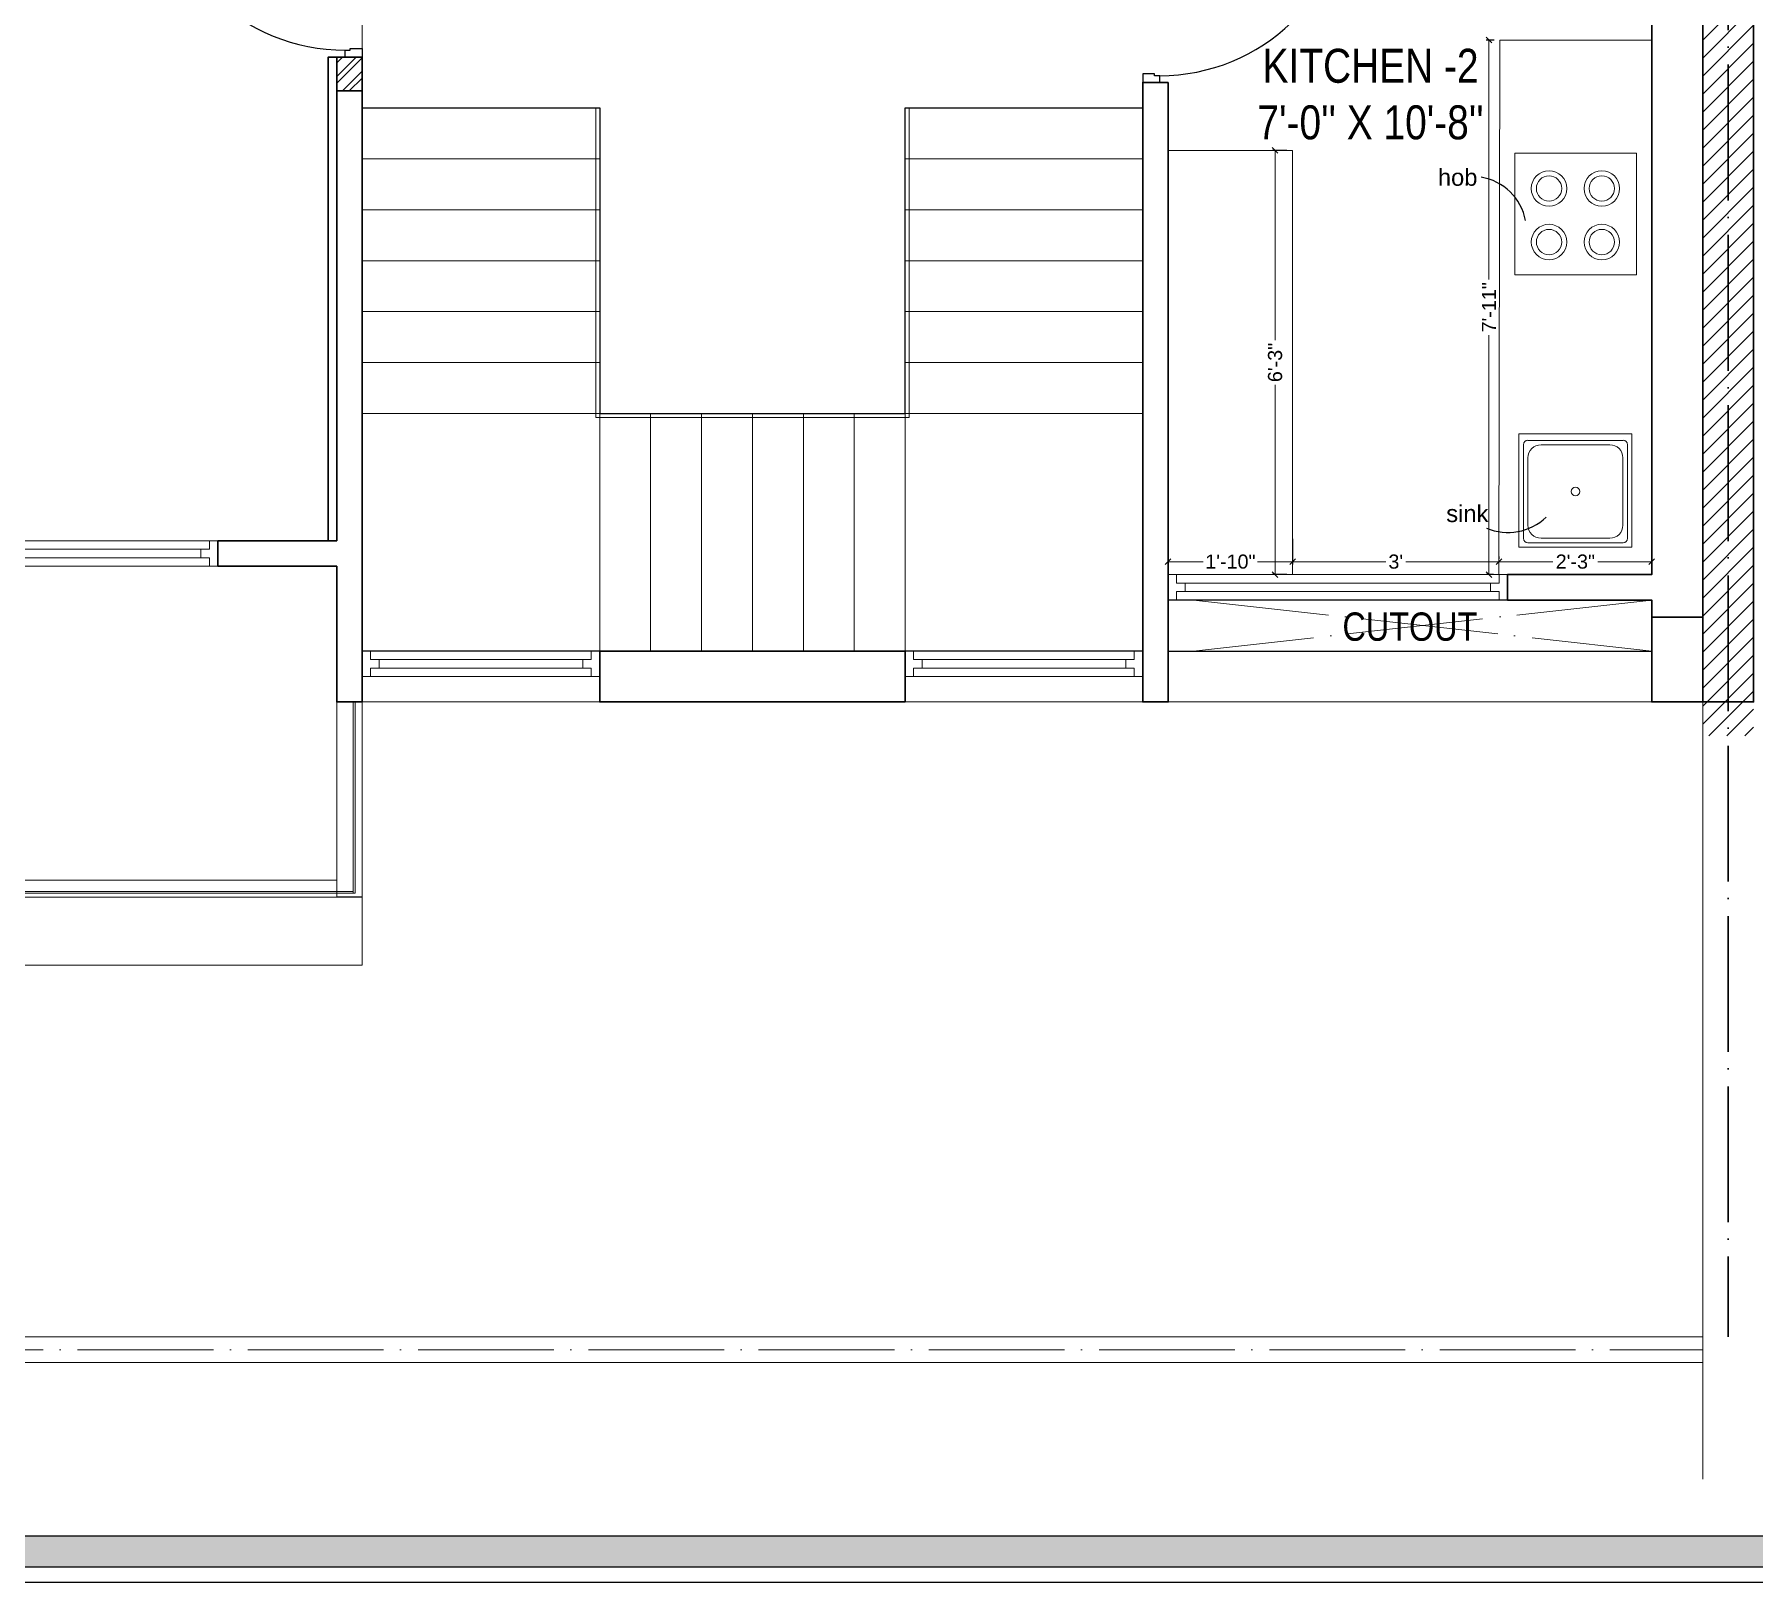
# Model space of a CAD drawing. Header units: millimetres. Extents: x 56222 to 154462, y -172610 to -121287.
# Drawn here: x 153075.5 to 153379.4, y -172610.3 to -172336.6 of the extents above; entities that cross this region are included whole.
import ezdxf

# ---------------------------------------------------------------- set-up
doc = ezdxf.new("R2010")
doc.units = ezdxf.units.MM
doc.header["$MEASUREMENT"] = 0
doc.header["$PDMODE"] = 35
doc.linetypes.add('ACAD_ISO04W100', pattern=[30, 24, -3, 0, -3])
doc.layers.get('Defpoints').update_dxf_attribs({"color": 220})
for name, color, linetype in [('AR DOOR', 40, 'Continuous'), ('AR ELE-5', 134, 'Continuous'), ('str coll', 6, 'Continuous')]:
    doc.layers.add(name, color=color, linetype=linetype)
for name, color, linetype, lineweight in [('COLUMN', 1, 'Continuous', 30), ('dim05', 1, 'Continuous', 13), ('FIRST FLOOR', 7, 'Continuous', 9), ('FIRST FLOOR ( DW_RAIL )', 7, 'Continuous', 9), ('FIRST FLOOR ( TEXT )', 7, 'Continuous', 9), ('FIRST FLOOR_( PLine )_', 251, 'Continuous', 30), ('FIRST FLOOR_( STAIR )', 251, 'Continuous', 9), ('FURNITURE', 34, 'Continuous', 9), ('GROUND FLOOR', 7, 'Continuous', 9), ('GROUND FLOOR  ( HATCH )', 251, 'Continuous', 9), ('GROUND FLOOR  ( PLINE )', 251, 'Continuous', 30), ('GROUND FLOOR ( DW_RAIL )', 7, 'Continuous', 9), ('Labelling', 1, 'Continuous', 25), ('NAME PLATE', 7, 'Continuous', 25), ('wall', 7, 'Continuous', 30), ('X_PLOT', 1, 'Continuous', 9)]:
    doc.layers.add(name, color=color, linetype=linetype, lineweight=lineweight)
doc.layers.add('XX~SLAB ( PLINE )', color=251, linetype='Continuous', plot=False)
doc.styles.add('Arial', font='arial.ttf')
doc.styles.add("Cn_BT_0'-0", font='swissc.ttf')
doc.styles.add('KATHA', font='swissc.ttf')
doc.styles.get("Standard").update_dxf_attribs({"font": 'arial.ttf', "height": 6})
doc.styles.add('style4', font='ARIALN.TTF')
doc.dimstyles.new('ISO-25', dxfattribs={"dimtxt": 2.5, "dimasz": 1, "dimexe": 0.5, "dimexo": 1, "dimtad": 0, "dimdec": 1, "dimlunit": 4, "dimtxsty": 'Standard', "dimblk": 'OBLIQUE', "dimcen": 2.5, "dimclrd": 1, "dimclre": 1, "dimclrt": 5, "dimadec": 0, "dimazin": 0, "dimtfac": 1, "dimtdec": 1, "dimtmove": 0, "dimatfit": 3, "dimfxl": 1, "dimlwd": -1, "dimarcsym": 0})

# ---------------------------------------------------------------- blocks, each defined once
blk = doc.blocks.new('*U140')
for points in [[(0, 0), (0, 1120), (-30, 1120), (-30, 0)], [(40, 0), (0, 0), (0, -30), (-10, -30), (-10, -100), (40, -100)], [(-1160, 0), (-1120, 0), (-1120, -30), (-1110, -30), (-1110, -100), (-1160, -100)]]:
    blk.add_lwpolyline(points, close=True)
at = {"layer": 'AR ELE-5', "linetype": 'ByBlock', "ltscale": 15}
blk.add_arc((2, -1), 1122, 92.373, 179.9653, dxfattribs=at)
blk = doc.blocks.new('*U143')
for points in [[(-1160, 0), (-1120, 0), (-1120, 30), (-1110, 30), (-1110, 100), (-1160, 100)], [(0, 0), (0, -1120), (-30, -1120), (-30, 0)], [(40, 0), (0, 0), (0, 30), (-10, 30), (-10, 100), (40, 100)]]:
    blk.add_lwpolyline(points, close=True)
at = {"layer": 'AR ELE-5', "linetype": 'ByBlock', "ltscale": 15}
blk.add_arc((2, 1), 1122, 180.0347, 267.627, dxfattribs=at)
blk = doc.blocks.new('LAYOUT FILE')
at = {"layer": 'NAME PLATE', "true_color": 0xd39e00}
h = blk.add_hatch(color=42, dxfattribs=at)
h.paths.add_polyline_path([(3346889.83, -513806.18), (3346889.83, -514260.7), (3347535.56, -514260.7), (3347535.56, -513806.18)])
h.paths.add_polyline_path([(3346894.36, -513810.71), (3347531.03, -513810.71), (3347531.03, -514256.17), (3346894.36, -514256.17)], flags=16)
at = {"layer": 'NAME PLATE', "color": 42, "true_color": 0xd39e00}
for points in [[(3346887.56, -513803.91), (3347537.83, -513803.91), (3347537.83, -514262.96), (3346887.56, -514262.96)], [(3346889.83, -513806.18), (3347535.56, -513806.18), (3347535.56, -514260.7), (3346889.83, -514260.7)], [(3346894.36, -513810.71), (3347531.03, -513810.71), (3347531.03, -514256.17), (3346894.36, -514256.17)]]:
    blk.add_lwpolyline(points, close=True, dxfattribs=at)
blk = doc.blocks.new("SINK 20'' X 20''")
at = {"layer": 'FURNITURE'}
for p, q in [((3351628.98, -518299.55), (3351628.98, -518283)), ((3351629.75, -518282.23), (3351646.6, -518282.23)), ((3351632.08, -518283), (3351644.24, -518283)), ((3351647.38, -518283), (3351647.38, -518299.55)), ((3351629.75, -518297.22), (3351629.75, -518285.33)), ((3351646.57, -518285.33), (3351646.57, -518297.22)), ((3351644.24, -518299.55), (3351632.08, -518299.55)), ((3351646.6, -518300.32), (3351629.75, -518300.32))]:
    blk.add_line(p, q, dxfattribs=at)
blk.add_lwpolyline([(3351648.16, -518281.09), (3351628.16, -518281.09), (3351628.16, -518301.09), (3351648.16, -518301.09)], close=True, dxfattribs=at)
blk.add_circle((3351638.16, -518291.28), 0.762, dxfattribs=at)
for centre, radius, start, end in [((3351629.75, -518283), 0.775, 90, 180), ((3351632.08, -518285.33), 2.32, 90, 180), ((3351644.24, -518285.33), 2.32, 0, 90), ((3351646.6, -518283), 0.775, 0, 90), ((3351632.08, -518297.22), 2.32, 180, 270), ((3351644.24, -518297.22), 2.32, 270, 0), ((3351629.75, -518299.55), 0.775, 180, 270), ((3351646.6, -518299.55), 0.775, 270, 0)]:
    blk.add_arc(centre, radius, start, end, dxfattribs=at)
blk = doc.blocks.new('sf sfs')
at = {"layer": 'FURNITURE'}
blk.add_line((3348685.97, -514612.12), (3348664.42, -514612.12), dxfattribs=at)
blk.add_lwpolyline([(3348664.42, -514612.12), (3348664.42, -514590.57), (3348685.97, -514590.57), (3348685.97, -514612.12)], dxfattribs=at)
for centre, radius in [((3348670.49, -514596.83), 3.14), ((3348670.49, -514596.83), 2.24), ((3348679.82, -514596.83), 3.14), ((3348679.82, -514596.83), 2.24), ((3348670.49, -514606.3), 3.14), ((3348670.49, -514606.3), 2.24), ((3348679.82, -514606.3), 3.14), ((3348679.82, -514606.3), 2.24)]:
    blk.add_circle(centre, radius, dxfattribs=at)
blk = doc.blocks.new('_Oblique')
at = {"layer": 'wall', "color": 0, "lineweight": -2}
blk.add_line((-0.5, -0.5), (0.5, 0.5), dxfattribs=at)
blk = doc.blocks.new('*D510')
at = {"layer": 'Defpoints', "color": 0, "transparency": 16777216}
for p in [(153275.91, -172424.77), (153297.91, -172424.77), (153297.91, -172429.82)]:
    blk.add_point(p, dxfattribs=at)
at = {"layer": 'dim05', "color": 1, "linetype": 'Continuous', "lineweight": -2, "transparency": 16777216}
for p, q in [((153275.91, -172425.77), (153275.91, -172430.32)), ((153297.91, -172425.77), (153297.91, -172430.32))]:
    blk.add_line(p, q, dxfattribs=at)
at = {"layer": 'dim05', "color": 1, "linetype": 'Continuous', "transparency": 16777216}
for p, q in [((153275.91, -172429.82), (153282.11, -172429.82)), ((153297.91, -172429.82), (153291.72, -172429.82))]:
    blk.add_line(p, q, dxfattribs=at)
at = {"layer": 'dim05', "color": 1, "transparency": 16777216, "rotation": 180}
blk.add_blockref('_Oblique', (153275.91, -172429.82), dxfattribs=at)
at = {"layer": 'dim05', "color": 1, "transparency": 16777216}
blk.add_blockref('_Oblique', (153297.91, -172429.82), dxfattribs=at)
at = {"layer": 'dim05', "color": 5, "lineweight": 25, "transparency": 16777216, "insert": (153286.91, -172429.82), "char_height": 2.5, "attachment_point": 5, "style": 'Arial'}
blk.add_mtext('1\'-10"', dxfattribs=at)
blk = doc.blocks.new('*D511')
at = {"layer": 'Defpoints', "color": 0, "transparency": 16777216}
for p in [(153297.91, -172424.77), (153334.38, -172429.82), (153334.38, -172429.93)]:
    blk.add_point(p, dxfattribs=at)
at = {"layer": 'dim05', "color": 1, "linetype": 'Continuous', "lineweight": -2, "transparency": 16777216}
for p, q in [((153297.91, -172425.77), (153297.91, -172430.32)), ((153334.38, -172428.93), (153334.38, -172429.32))]:
    blk.add_line(p, q, dxfattribs=at)
at = {"layer": 'dim05', "color": 1, "linetype": 'Continuous', "transparency": 16777216}
for p, q in [((153297.91, -172429.82), (153314.37, -172429.82)), ((153334.38, -172429.82), (153317.92, -172429.82))]:
    blk.add_line(p, q, dxfattribs=at)
at = {"layer": 'dim05', "color": 1, "transparency": 16777216, "rotation": 180}
blk.add_blockref('_Oblique', (153297.91, -172429.82), dxfattribs=at)
at = {"layer": 'dim05', "color": 1, "transparency": 16777216}
blk.add_blockref('_Oblique', (153334.38, -172429.82), dxfattribs=at)
at = {"layer": 'dim05', "color": 5, "lineweight": 25, "transparency": 16777216, "insert": (153316.15, -172429.82), "char_height": 2.5, "attachment_point": 5, "style": 'Arial'}
blk.add_mtext("3'", dxfattribs=at)
blk = doc.blocks.new('*D512')
at = {"layer": 'Defpoints', "color": 0, "transparency": 16777216}
for p in [(153334.38, -172429.93), (153361.41, -172429.82), (153361.41, -172430.19)]:
    blk.add_point(p, dxfattribs=at)
at = {"layer": 'dim05', "color": 1, "linetype": 'Continuous', "lineweight": -2, "transparency": 16777216}
for p, q in [((153334.38, -172428.93), (153334.38, -172429.32)), ((153361.41, -172429.19), (153361.41, -172429.32))]:
    blk.add_line(p, q, dxfattribs=at)
at = {"layer": 'dim05', "color": 1, "linetype": 'Continuous', "transparency": 16777216}
for p, q in [((153334.38, -172429.82), (153343.93, -172429.82)), ((153361.41, -172429.82), (153351.87, -172429.82))]:
    blk.add_line(p, q, dxfattribs=at)
at = {"layer": 'dim05', "color": 1, "transparency": 16777216, "rotation": 180}
blk.add_blockref('_Oblique', (153334.38, -172429.82), dxfattribs=at)
at = {"layer": 'dim05', "color": 1, "transparency": 16777216}
blk.add_blockref('_Oblique', (153361.41, -172429.82), dxfattribs=at)
at = {"layer": 'dim05', "color": 5, "lineweight": 25, "transparency": 16777216, "insert": (153347.9, -172429.82), "char_height": 2.5, "attachment_point": 5, "style": 'Arial'}
blk.add_mtext('2\'-3"', dxfattribs=at)
blk = doc.blocks.new('*D513')
at = {"layer": 'Defpoints', "color": 0, "transparency": 16777216}
for p in [(153297.91, -172357.11), (153294.82, -172432.11), (153297.91, -172432.11)]:
    blk.add_point(p, dxfattribs=at)
at = {"layer": 'dim05', "color": 1, "linetype": 'Continuous', "lineweight": -2, "transparency": 16777216}
for p, q in [((153296.91, -172357.11), (153294.32, -172357.11)), ((153296.91, -172432.11), (153294.32, -172432.11))]:
    blk.add_line(p, q, dxfattribs=at)
at = {"layer": 'dim05', "color": 1, "linetype": 'Continuous', "transparency": 16777216}
for p, q in [((153294.82, -172357.11), (153294.82, -172390.66)), ((153294.82, -172432.11), (153294.82, -172398.57))]:
    blk.add_line(p, q, dxfattribs=at)
at = {"layer": 'dim05', "color": 1, "transparency": 16777216}
for p, rotation in [((153294.82, -172357.11), 90), ((153294.82, -172432.11), 270)]:
    blk.add_blockref('_Oblique', p, dxfattribs=dict(at, rotation=rotation))
at = {"layer": 'dim05', "color": 5, "lineweight": 25, "transparency": 16777216, "insert": (153294.82, -172394.61), "char_height": 2.5, "attachment_point": 5, "rotation": 90, "style": 'Arial'}
blk.add_mtext('6\'-3"', dxfattribs=at)
blk = doc.blocks.new('*D514')
at = {"layer": 'Defpoints', "color": 0, "transparency": 16777216}
for p in [(153334.54, -172337.61), (153332.62, -172432.11), (153334.41, -172432.11)]:
    blk.add_point(p, dxfattribs=at)
at = {"layer": 'dim05', "color": 1, "linetype": 'Continuous', "lineweight": -2, "transparency": 16777216}
for p, q in [((153333.54, -172337.61), (153332.12, -172337.61)), ((153333.41, -172432.11), (153332.12, -172432.11))]:
    blk.add_line(p, q, dxfattribs=at)
at = {"layer": 'dim05', "color": 1, "linetype": 'Continuous', "transparency": 16777216}
for p, q in [((153332.62, -172337.61), (153332.62, -172379.96)), ((153332.62, -172432.11), (153332.62, -172389.77))]:
    blk.add_line(p, q, dxfattribs=at)
at = {"layer": 'dim05', "color": 1, "transparency": 16777216}
for p, rotation in [((153332.62, -172337.61), 90), ((153332.62, -172432.11), 270)]:
    blk.add_blockref('_Oblique', p, dxfattribs=dict(at, rotation=rotation))
at = {"layer": 'dim05', "color": 5, "lineweight": 25, "transparency": 16777216, "insert": (153332.62, -172384.86), "char_height": 2.5, "attachment_point": 5, "rotation": 90, "style": 'Arial'}
blk.add_mtext('7\'-11"', dxfattribs=at)

msp = doc.modelspace()

# ---------------------------------------------------------------- hatches: boundary and pattern name
at = {"layer": 'GROUND FLOOR  ( HATCH )'}
h = msp.add_hatch(dxfattribs=at)
h.set_pattern_fill('ANSI31', color=6, scale=18, style=0)
h.set_pattern_definition([(45, (36838.7285, -9841.4405), (-1.590990258, 1.590990258), [])])
h.paths.add_polyline_path([(153379.4144, -172117.1149), (153370.4144, -172117.1149), (153370.4144, -172460.6149), (153379.4144, -172460.6149)])
at = {"layer": 'GROUND FLOOR  ( PLINE )', "lineweight": 5}
h = msp.add_hatch(dxfattribs=at)
h.set_pattern_fill('ANSI32', color=3, scale=6.783779)
h.set_pattern_definition([(45, (0, -2066.5317), (-1.79882093, 1.79882093), []), (45, (1.1992, -2066.5317), (-1.79882093, 1.79882093), [])])
h.paths.add_polyline_path([(153112.4144, -172223.6149), (153096.9144, -172223.6149), (153096.9144, -172228.1149), (153112.4144, -172228.1149)])
h.paths.add_polyline_path([(153229.4144, -172246.1149), (153224.9144, -172246.1149), (153224.9144, -172238.1149), (153229.4144, -172238.1149)])
h.paths.add_polyline_path([(153265.4144, -172304.6149), (153271.4144, -172304.6149), (153271.4144, -172300.1149), (153265.4144, -172300.1149)])
h.paths.add_polyline_path([(153128.9144, -172340.6149), (153133.4144, -172340.6149), (153133.4144, -172346.6149), (153128.9144, -172346.6149)])

# ---------------------------------------------------------------- linework, layer by layer
at = {"layer": 'COLUMN'}
msp.add_lwpolyline([(153361.4144, -172439.6149), (153370.4144, -172439.6149), (153370.4144, -172454.6149), (153361.4144, -172454.6149)], close=True, dxfattribs=at)
at = {"layer": 'FIRST FLOOR'}
for p, q in [((153370.4144, -172144.1149), (153370.4144, -172454.6149)), ((153133.4144, -172454.6149), (153133.4144, -172304.6149)), ((153361.4144, -172304.6149), (153361.4144, -172432.1149)), ((153133.4144, -172340.6149), (153128.9144, -172340.6149)), ((153271.4144, -172345.1149), (153271.4144, -172454.6149)), ((153271.4144, -172345.1149), (153275.9144, -172345.1149)), ((153275.9144, -172345.1149), (153275.9144, -172432.1149)), ((153107.9144, -172426.1149), (153107.9144, -172430.6149)), ((153128.9144, -172454.6149), (153128.9144, -172430.6149)), ((153275.9144, -172432.1149), (153361.4144, -172432.1149)), ((153275.9144, -172436.6149), (153275.9144, -172432.1149)), ((153335.9144, -172432.1149), (153335.9144, -172436.6149)), ((153275.9144, -172436.6149), (153275.9144, -172454.6149)), ((153275.9144, -172436.6149), (153361.4144, -172436.6149)), ((153361.4144, -172436.6149), (153361.4144, -172454.6149)), ((153271.4144, -172445.6149), (153133.4144, -172445.6149)), ((153175.4144, -172445.6149), (153175.4144, -172454.6149)), ((153229.4144, -172445.6149), (153229.4144, -172454.6149)), ((153361.4144, -172445.6149), (153275.9144, -172445.6149)), ((153370.4144, -172454.6149), (153128.9144, -172454.6149))]:
    msp.add_line(p, q, dxfattribs=at)
at = {"layer": 'FIRST FLOOR ( DW_RAIL )'}
for p, q in [((153128.9144, -172454.6149), (153128.9144, -172486.1149)), ((153131.8433, -172488.4149), (153131.8433, -172454.6149)), ((153132.1644, -172488.4149), (153132.1644, -172454.6149)), ((153133.4144, -172454.6149), (153133.4144, -172489.1149)), ((153128.9144, -172488.1149), (153131.8433, -172488.1149)), ((153128.9144, -172488.4149), (153132.1644, -172488.4149))]:
    msp.add_line(p, q, dxfattribs=at)
for points in [[(152965.4144, -172144.1149), (153370.4144, -172144.1148), (153370.4144, -172454.6149), (153361.4144, -172454.6149), (153341.6097, -172454.6149), (153301.2726, -172454.6149), (153275.9144, -172454.6149), (153133.4144, -172454.6149), (153133.4144, -172501.1149), (152965.4144, -172501.1149)], [(153107.9144, -172426.1149), (153106.4144, -172426.1149), (153106.4144, -172427.6149), (153104.9144, -172427.6149), (153104.9144, -172429.1149), (153002.9144, -172429.1149), (153002.9144, -172427.6149), (153001.4144, -172427.6149), (153001.4144, -172426.1149), (152999.9144, -172426.1149), (152999.9144, -172430.6149), (153001.4144, -172430.6149), (153001.4144, -172429.1149), (153002.9144, -172429.1149), (153002.9144, -172427.6149), (153104.9144, -172427.6149), (153104.9144, -172429.1149), (153106.4144, -172429.1149), (153106.4144, -172430.6149), (153107.9144, -172430.6149), (153107.9144, -172426.1149), (152999.9144, -172426.1149), (152999.9144, -172430.6149), (153107.9144, -172430.6149)], [(152971.4144, -172430.6149), (152974.4144, -172430.6149), (152974.4144, -172486.1149), (153128.9144, -172486.1149), (153128.9144, -172488.1149), (152972.4144, -172488.1149), (152972.4144, -172430.6149), (152972.1144, -172430.6149), (152972.1144, -172488.4149), (153128.9144, -172488.4149), (153128.9144, -172486.1149), (152974.4144, -172486.1149), (152974.4144, -172430.6149), (152971.4144, -172430.6149), (152971.4144, -172489.1149), (153128.9144, -172489.1149), (153128.9144, -172486.1149), (152974.4144, -172486.1149), (152974.4144, -172430.6149)]]:
    msp.add_lwpolyline(points, close=True, dxfattribs=at)
for points in [[(153133.4144, -172454.6149), (153133.4144, -172501.1149), (152965.4144, -172501.1149), (152965.4144, -172144.1149), (152969.9144, -172144.1149)], [(153107.9144, -172427.6149), (153107.9144, -172429.1149)]]:
    msp.add_lwpolyline(points, dxfattribs=at)
at = {"layer": 'FIRST FLOOR_( PLine )_'}
for points in [[(153370.4144, -172144.1149), (153325.4144, -172144.1149), (153325.4144, -172148.6149), (153361.4144, -172148.6149), (153361.4144, -172300.1149), (153271.4144, -172300.1149), (153271.4144, -172304.6149), (153361.4144, -172304.6149), (153361.4144, -172432.1149), (153335.9144, -172432.1149), (153335.9144, -172436.6149), (153361.4144, -172436.6149), (153361.4144, -172454.6149), (153370.4144, -172454.6149)], [(153275.9144, -172345.1149), (153271.4144, -172345.1149), (153271.4144, -172454.6149), (153275.9144, -172454.6149), (153275.9144, -172436.6149), (153275.9144, -172436.6149), (153275.9144, -172432.1149), (153275.9144, -172432.1149)], [(153133.4144, -172346.6149), (153128.9144, -172346.6149), (153128.9144, -172426.1149), (153107.9144, -172426.1149), (153107.9144, -172430.6149), (153128.9144, -172430.6149), (153128.9144, -172454.6149), (153133.4144, -172454.6149)], [(153229.4144, -172445.6149), (153175.4144, -172445.6149), (153175.4144, -172450.1149), (153175.4144, -172454.6149), (153229.4144, -172454.6149)]]:
    msp.add_lwpolyline(points, close=True, dxfattribs=at)
at = {"layer": 'FIRST FLOOR_( STAIR )'}
for p, q in [((153175.4144, -172349.6149), (153133.4144, -172349.6149)), ((153175.4144, -172349.6149), (153175.4144, -172445.6149)), ((153271.4144, -172349.6149), (153229.4144, -172349.6149)), ((153229.4144, -172349.6149), (153229.4144, -172445.6149)), ((153175.4144, -172358.6149), (153133.4144, -172358.6149)), ((153271.4144, -172358.6149), (153229.4144, -172358.6149)), ((153175.4144, -172367.6149), (153133.4144, -172367.6149)), ((153271.4144, -172367.6149), (153229.4144, -172367.6149)), ((153175.4144, -172376.6149), (153133.4144, -172376.6149)), ((153271.4144, -172376.6149), (153229.4144, -172376.6149)), ((153175.4144, -172385.6149), (153133.4144, -172385.6149)), ((153271.4144, -172385.6149), (153229.4144, -172385.6149)), ((153175.4144, -172394.6149), (153133.4144, -172394.6149)), ((153271.4144, -172394.6149), (153229.4144, -172394.6149)), ((153271.4144, -172403.6149), (153133.4144, -172403.6149)), ((153184.4144, -172403.6149), (153184.4144, -172445.6149)), ((153193.4144, -172403.6149), (153193.4144, -172445.6149)), ((153202.4144, -172403.6149), (153202.4144, -172445.6149)), ((153211.4144, -172403.6149), (153211.4144, -172445.6149)), ((153220.4144, -172403.6149), (153220.4144, -172445.6149))]:
    msp.add_line(p, q, dxfattribs=at)
msp.add_lwpolyline([(153174.7144, -172349.6149), (153175.4144, -172349.6149), (153175.4144, -172403.6149), (153229.4144, -172403.6149), (153229.4144, -172349.6149), (153230.1144, -172349.6149), (153230.1144, -172404.3149), (153174.7144, -172404.3149), (153174.7144, -172349.6149)], close=True, dxfattribs=at)
at = {"layer": 'FURNITURE'}
for p, q in [((153334.3801, -172432.1149), (153334.5423, -172337.6149)), ((153334.5423, -172337.6149), (153361.4144, -172337.6149)), ((153275.9144, -172357.1149), (153297.9144, -172357.1149)), ((153297.9144, -172357.1149), (153297.9144, -172432.1149))]:
    msp.add_line(p, q, dxfattribs=at)
at = {"layer": 'FURNITURE', "lineweight": 30}
msp.add_lwpolyline([(153128.9144, -172340.6149), (153127.4144, -172340.6149), (153127.4144, -172426.1149)], dxfattribs=at)
at = {"layer": 'GROUND FLOOR'}
for p, q in [((153370.4144, -172071.066), (153370.4144, -172591.9988)), ((153370.4144, -172454.6149), (153370.4144, -172591.9988)), ((152874.6644, -172566.8649), (153370.4144, -172566.8649)), ((152870.1644, -172571.3649), (153370.4144, -172571.3649))]:
    msp.add_line(p, q, dxfattribs=at)
at = {"layer": 'GROUND FLOOR', "color": 1, "linetype": 'ACAD_ISO04W100'}
for p, q in [((153374.9144, -172071.066), (153374.9144, -172454.6149)), ((153280.4144, -172436.6149), (153361.4144, -172445.6149)), ((153361.4144, -172436.6149), (153280.4144, -172445.6149))]:
    msp.add_line(p, q, dxfattribs=at)
msp.add_lwpolyline([(153370.4144, -172106.6149), (152872.4144, -172106.6149), (152872.4144, -172569.1149), (153370.4144, -172569.1149)], dxfattribs=at)
at = {"layer": 'GROUND FLOOR', "color": 6, "lineweight": 30}
msp.add_lwpolyline([(153379.4144, -172111.1149), (153370.4144, -172111.1149), (153370.4144, -172454.6149), (153379.4144, -172454.6149)], close=True, dxfattribs=at)
at = {"layer": 'GROUND FLOOR'}
msp.add_lwpolyline([(153175.4144, -172349.6149), (153175.4144, -172403.6149), (153229.4144, -172403.6149), (153229.4144, -172349.6149)], dxfattribs=at)
at = {"layer": 'GROUND FLOOR  ( PLINE )', "color": 3}
msp.add_lwpolyline([(153128.9144, -172340.6149), (153133.4144, -172340.6149), (153133.4144, -172346.6149), (153128.9144, -172346.6149)], close=True, dxfattribs=at)
at = {"layer": 'GROUND FLOOR ( DW_RAIL )'}
for points in [[(153335.9144, -172432.1149), (153334.4144, -172432.1149), (153334.4144, -172433.6149), (153332.9144, -172433.6149), (153332.9144, -172435.1149), (153278.9144, -172435.1149), (153278.9144, -172433.6149), (153277.4144, -172433.6149), (153277.4144, -172432.1149), (153275.9144, -172432.1149), (153275.9144, -172436.6149), (153277.4144, -172436.6149), (153277.4144, -172435.1149), (153278.9144, -172435.1149), (153278.9144, -172433.6149), (153332.9144, -172433.6149), (153332.9144, -172435.1149), (153334.4144, -172435.1149), (153334.4144, -172436.6149), (153335.9144, -172436.6149), (153335.9144, -172432.1149), (153275.9144, -172432.1149), (153275.9144, -172436.6149), (153335.9144, -172436.6149)], [(153175.4144, -172445.6149), (153173.9144, -172445.6149), (153173.9144, -172447.1149), (153172.4144, -172447.1149), (153172.4144, -172448.6149), (153136.4144, -172448.6149), (153136.4144, -172447.1149), (153134.9144, -172447.1149), (153134.9144, -172445.6149), (153133.4144, -172445.6149), (153133.4144, -172450.1149), (153134.9144, -172450.1149), (153134.9144, -172448.6149), (153136.4144, -172448.6149), (153136.4144, -172447.1149), (153172.4144, -172447.1149), (153172.4144, -172448.6149), (153173.9144, -172448.6149), (153173.9144, -172450.1149), (153175.4144, -172450.1149), (153175.4144, -172445.6149), (153133.4144, -172445.6149), (153133.4144, -172450.1149), (153175.4144, -172450.1149)], [(153271.4144, -172445.6149), (153269.9144, -172445.6149), (153269.9144, -172447.1149), (153268.4144, -172447.1149), (153268.4144, -172448.6149), (153232.4144, -172448.6149), (153232.4144, -172447.1149), (153230.9144, -172447.1149), (153230.9144, -172445.6149), (153229.4144, -172445.6149), (153229.4144, -172450.1149), (153230.9144, -172450.1149), (153230.9144, -172448.6149), (153232.4144, -172448.6149), (153232.4144, -172447.1149), (153268.4144, -172447.1149), (153268.4144, -172448.6149), (153269.9144, -172448.6149), (153269.9144, -172450.1149), (153271.4144, -172450.1149), (153271.4144, -172445.6149), (153229.4144, -172445.6149), (153229.4144, -172450.1149), (153271.4144, -172450.1149)]]:
    msp.add_lwpolyline(points, close=True, dxfattribs=at)
at = {"layer": 'Labelling', "color": 1}
for centre, radius, start, end in [((153329.6616, -172371.3447), 9.6199, 11.002821, 80.528053), ((153335.9661, -172414.8669), 9.7961, 247.235557, 313.62321)]:
    msp.add_arc(centre, radius, start, end, dxfattribs=at)
at = {"layer": 'X_PLOT', "linetype": 'ACAD_ISO04W100', "lineweight": 30}
msp.add_line((153374.9144, -172071.066), (153374.9144, -172566.8649), dxfattribs=at)
at = {"layer": 'XX~SLAB ( PLINE )'}
msp.add_line((153133.4144, -172489.1149), (153128.9144, -172489.1149), dxfattribs=at)
msp.add_lwpolyline([(153133.4144, -172349.6149), (153175.4144, -172349.6149), (153175.4144, -172403.6149), (153229.4144, -172403.6149), (153229.4144, -172349.6149), (153271.4144, -172349.6149), (153271.4144, -172445.6149), (153133.4144, -172445.6149)], close=True, dxfattribs=at)
at = {"layer": 'XX~SLAB ( PLINE )', "color": 5}
msp.add_lwpolyline([(153275.9144, -172445.6149), (153361.4144, -172445.6149), (153361.4144, -172436.6149), (153275.9144, -172436.6149)], close=True, dxfattribs=at)

# ---------------------------------------------------------------- block references
at = {"lineweight": 35}
msp.add_blockref('sf sfs', (-3195327.2425, 342232.9786), dxfattribs=at)
at = {"layer": 'AR DOOR', "linetype": 'ByBlock', "lineweight": -2, "extrusion": (0, 0, -1), "xscale": -0.02999999999996949, "yscale": 0.02999999999996949, "zscale": -0.02999999999996949, "rotation": 270}
for name, p in [('*U140', (-153130.4144, -172305.8149)), ('*U143', (-153274.4144, -172310.3149))]:
    msp.add_blockref(name, p, dxfattribs=at)
at = {"layer": 'NAME PLATE', "lineweight": 0, "xscale": 1.209046105522275, "yscale": 1.209046105522275, "zscale": 1.209046105522275}
msp.add_blockref('LAYOUT FILE', (-3893761.4765, 449157.3491, 0.1256), dxfattribs=at)
at = {"layer": 'str coll', "lineweight": 5}
msp.add_blockref("SINK 20'' X 20''", (-3198290.2531, 345873.859), dxfattribs=at)

# ---------------------------------------------------------------- texts
at = {"layer": 'FIRST FLOOR ( TEXT )', "insert": (153311.6962, -172347.2039), "char_height": 6, "attachment_point": 5, "style": 'KATHA'}
msp.add_mtext("KITCHEN -2 \\P7'-0'' X 10'-8''", dxfattribs=at)
at = {"layer": 'FIRST FLOOR ( TEXT )', "color": 1, "insert": (153318.6517, -172441.3357), "char_height": 5, "attachment_point": 5, "style": "Cn_BT_0'-0"}
msp.add_mtext('CUTOUT', dxfattribs=at)
at = {"layer": 'Labelling', "color": 1, "char_height": 3, "width": 33.454272, "attachment_point": 5, "style": 'style4'}
for s, insert in [('\\A1;{\\fArial|b0|i0|c0|p34;hob}', (153327.0901, -172361.8927)), ('\\A1;{\\fArial|b0|i0|c0|p34;sink}', (153328.8016, -172421.336, -0.0006))]:
    msp.add_mtext(s, dxfattribs=dict(at, insert=insert))

# ---------------------------------------------------------------- dimensions: what is measured, and where the dimension line sits
at = {"layer": 'dim05', "color": 27, "lineweight": 25, "true_color": 0x7d5120}
for base, p1, p2, override, picture, middle in [((153332.6196310862, -172432.1148689991), (153334.5422568186, -172337.6148689988), (153334.4144186405, -172432.114868999), {"dimdec": 0, "dimtxsty": 'Arial'}, '*D514', (153332.6196310861, -172384.864868999)), ((153294.8151, -172432.1149), (153297.9144, -172357.1149), (153297.9144, -172432.1149), {"dimtxsty": 'Arial'}, '*D513', (153294.8151, -172394.6149))]:
    dim = msp.add_linear_dim(base=base, p1=p1, p2=p2, angle=90, dimstyle='ISO-25', override=override, dxfattribs=at)
    dim.commit()
    dim.dimension.update_dxf_attribs({"geometry": picture, "text_midpoint": middle})
for base, p1, p2, override, picture, middle in [((153297.9144, -172429.8157), (153275.9144, -172424.7669), (153297.9144, -172424.7669), {"dimtxsty": 'Arial'}, '*D510', (153286.9144, -172429.8157)), ((153334.3838, -172429.8157), (153297.9144, -172424.7669), (153334.3838, -172429.9342), {"dimdec": 0, "dimtxsty": 'Arial'}, '*D511', (153316.1491, -172429.8157)), ((153361.4144, -172429.8157), (153334.3838, -172429.9342), (153361.4144, -172430.1907), {"dimtxsty": 'Arial'}, '*D512', (153347.8991, -172429.8157))]:
    dim = msp.add_linear_dim(base=base, p1=p1, p2=p2, dimstyle='ISO-25', override=override, dxfattribs=at)
    dim.commit()
    dim.dimension.update_dxf_attribs({"geometry": picture, "text_midpoint": middle})

doc.saveas('drawing.dxf')
